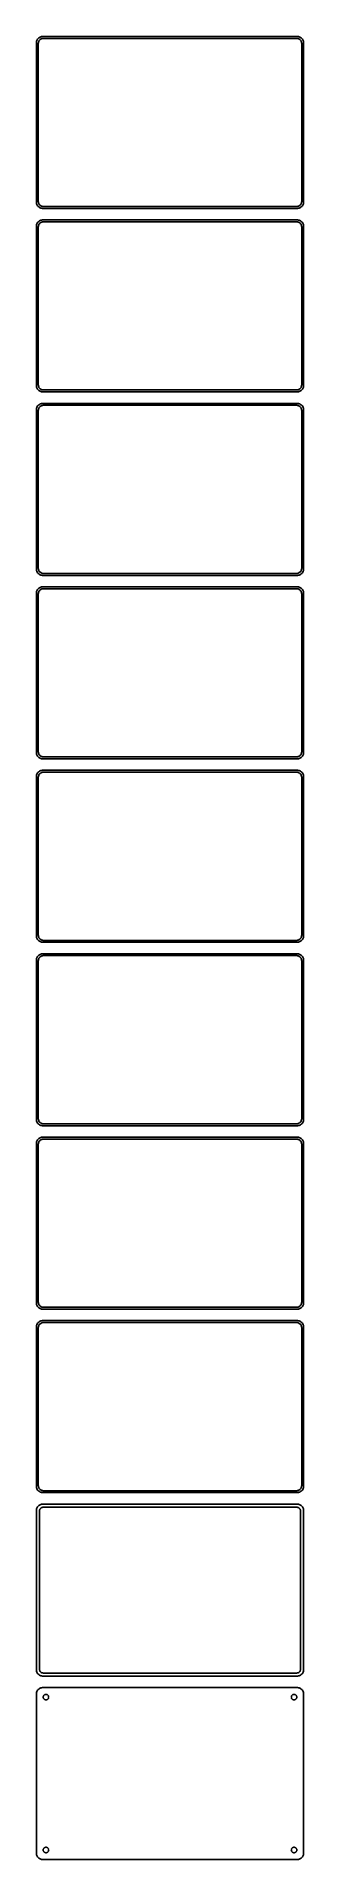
# Model space of a CAD drawing. Header units: metres. Extents: x -105 to 105, y 1373 to 2803.
import ezdxf

# ---------------------------------------------------------------- set-up
doc = ezdxf.new("R2010")
doc.units = ezdxf.units.M

msp = doc.modelspace()

# ---------------------------------------------------------------- linework, layer by layer
for p, q in [((-104.961, 2799.13), (-105, 2798.5)), ((-105, 2798.5), (-105, 2673.5)), ((-104.843, 2799.74), (-104.961, 2799.13)), ((-104.649, 2800.34), (-104.843, 2799.74)), ((-104.382, 2800.91), (-104.649, 2800.34)), ((-104.045, 2801.44), (-104.382, 2800.91)), ((-103.645, 2801.92), (-104.045, 2801.44)), ((-103.187, 2802.35), (-103.645, 2801.92)), ((-103.5, 2798), (-103.468, 2798.5)), ((-103.5, 2674), (-103.5, 2798)), ((-103.468, 2798.5), (-103.374, 2798.99)), ((-103.374, 2798.99), (-103.219, 2799.47)), ((-103.219, 2799.47), (-103.005, 2799.93)), ((-102.679, 2802.72), (-103.187, 2802.35)), ((-103.005, 2799.93), (-102.736, 2800.35)), ((-102.736, 2800.35), (-102.416, 2800.74)), ((-102.129, 2803.02), (-102.679, 2802.72)), ((-102.416, 2800.74), (-102.05, 2801.08)), ((-101.545, 2803.26), (-102.129, 2803.02)), ((-102.05, 2801.08), (-101.643, 2801.38)), ((-101.643, 2801.38), (-101.203, 2801.62)), ((-100.937, 2803.41), (-101.545, 2803.26)), ((-101.203, 2801.62), (-100.736, 2801.8)), ((-100.314, 2803.49), (-100.937, 2803.41)), ((-100.736, 2801.8), (-100.25, 2801.93)), ((100.314, 2803.49), (-100.314, 2803.49)), ((-100.25, 2801.93), (-99.7512, 2801.99)), ((-99.7512, 2801.99), (99.7512, 2801.99)), ((99.7512, 2801.99), (100.25, 2801.93)), ((100.25, 2801.93), (100.736, 2801.8)), ((100.937, 2803.41), (100.314, 2803.49)), ((100.736, 2801.8), (101.203, 2801.62)), ((101.545, 2803.26), (100.937, 2803.41)), ((101.203, 2801.62), (101.643, 2801.38)), ((102.129, 2803.02), (101.545, 2803.26)), ((101.643, 2801.38), (102.05, 2801.08)), ((102.05, 2801.08), (102.416, 2800.74)), ((102.679, 2802.72), (102.129, 2803.02)), ((102.416, 2800.74), (102.736, 2800.35)), ((103.187, 2802.35), (102.679, 2802.72)), ((102.736, 2800.35), (103.005, 2799.93)), ((103.005, 2799.93), (103.219, 2799.47)), ((103.645, 2801.92), (103.187, 2802.35)), ((103.219, 2799.47), (103.374, 2798.99)), ((103.374, 2798.99), (103.468, 2798.5)), ((103.468, 2798.5), (103.5, 2798)), ((103.5, 2798), (103.5, 2674)), ((104.045, 2801.44), (103.645, 2801.92)), ((104.382, 2800.91), (104.045, 2801.44)), ((104.649, 2800.34), (104.382, 2800.91)), ((104.843, 2799.74), (104.649, 2800.34)), ((104.961, 2799.13), (104.843, 2799.74)), ((105, 2798.5), (104.961, 2799.13)), ((105, 2673.5), (105, 2798.5)), ((-105, 2673.5), (-104.961, 2672.87)), ((-104.961, 2672.87), (-104.843, 2672.26)), ((-104.843, 2672.26), (-104.649, 2671.66)), ((-104.649, 2671.66), (-104.382, 2671.09)), ((-104.382, 2671.09), (-104.045, 2670.56)), ((-104.045, 2670.56), (-103.645, 2670.08)), ((-103.645, 2670.08), (-103.187, 2669.65)), ((-103.468, 2673.5), (-103.5, 2674)), ((-103.374, 2673.01), (-103.468, 2673.5)), ((-103.219, 2672.53), (-103.374, 2673.01)), ((-103.005, 2672.07), (-103.219, 2672.53)), ((-103.187, 2669.65), (-102.679, 2669.28)), ((-102.736, 2671.65), (-103.005, 2672.07)), ((-102.416, 2671.26), (-102.736, 2671.65)), ((-102.679, 2669.28), (-102.129, 2668.98)), ((-102.05, 2670.92), (-102.416, 2671.26)), ((-102.129, 2668.98), (-101.545, 2668.74)), ((-101.643, 2670.62), (-102.05, 2670.92)), ((-101.203, 2670.38), (-101.643, 2670.62)), ((-101.545, 2668.74), (-100.937, 2668.59)), ((-100.736, 2670.2), (-101.203, 2670.38)), ((-100.937, 2668.59), (-100.314, 2668.51)), ((-100.25, 2670.07), (-100.736, 2670.2)), ((-100.314, 2668.51), (100.314, 2668.51)), ((-99.7512, 2670.01), (-100.25, 2670.07)), ((99.7512, 2670.01), (-99.7512, 2670.01)), ((100.25, 2670.07), (99.7512, 2670.01)), ((100.736, 2670.2), (100.25, 2670.07)), ((100.314, 2668.51), (100.937, 2668.59)), ((101.203, 2670.38), (100.736, 2670.2)), ((100.937, 2668.59), (101.545, 2668.74)), ((101.643, 2670.62), (101.203, 2670.38)), ((101.545, 2668.74), (102.129, 2668.98)), ((102.05, 2670.92), (101.643, 2670.62)), ((102.416, 2671.26), (102.05, 2670.92)), ((102.129, 2668.98), (102.679, 2669.28)), ((102.736, 2671.65), (102.416, 2671.26)), ((102.679, 2669.28), (103.187, 2669.65)), ((103.005, 2672.07), (102.736, 2671.65)), ((103.219, 2672.53), (103.005, 2672.07)), ((103.187, 2669.65), (103.645, 2670.08)), ((103.374, 2673.01), (103.219, 2672.53)), ((103.468, 2673.5), (103.374, 2673.01)), ((103.5, 2674), (103.468, 2673.5)), ((103.645, 2670.08), (104.045, 2670.56)), ((104.045, 2670.56), (104.382, 2671.09)), ((104.382, 2671.09), (104.649, 2671.66)), ((104.649, 2671.66), (104.843, 2672.26)), ((104.843, 2672.26), (104.961, 2672.87)), ((104.961, 2672.87), (105, 2673.5)), ((-104.961, 2655.13), (-105, 2654.5)), ((-105, 2654.5), (-105, 2529.5)), ((-104.843, 2655.74), (-104.961, 2655.13)), ((-104.649, 2656.34), (-104.843, 2655.74)), ((-104.382, 2656.91), (-104.649, 2656.34)), ((-104.045, 2657.44), (-104.382, 2656.91)), ((-103.645, 2657.92), (-104.045, 2657.44)), ((-103.187, 2658.35), (-103.645, 2657.92)), ((-103.5, 2654), (-103.468, 2654.5)), ((-103.5, 2530), (-103.5, 2654)), ((-103.468, 2654.5), (-103.374, 2654.99)), ((-103.374, 2654.99), (-103.219, 2655.47)), ((-103.219, 2655.47), (-103.005, 2655.93)), ((-102.679, 2658.72), (-103.187, 2658.35)), ((-103.005, 2655.93), (-102.736, 2656.35)), ((-102.736, 2656.35), (-102.416, 2656.74)), ((-102.129, 2659.02), (-102.679, 2658.72)), ((-102.416, 2656.74), (-102.05, 2657.08)), ((-101.545, 2659.26), (-102.129, 2659.02)), ((-102.05, 2657.08), (-101.643, 2657.38)), ((-101.643, 2657.38), (-101.203, 2657.62)), ((-100.937, 2659.41), (-101.545, 2659.26)), ((-101.203, 2657.62), (-100.736, 2657.8)), ((-100.314, 2659.49), (-100.937, 2659.41)), ((-100.736, 2657.8), (-100.25, 2657.93)), ((100.314, 2659.49), (-100.314, 2659.49)), ((-100.25, 2657.93), (-99.7512, 2657.99)), ((-99.7512, 2657.99), (99.7512, 2657.99)), ((99.7512, 2657.99), (100.25, 2657.93)), ((100.25, 2657.93), (100.736, 2657.8)), ((100.937, 2659.41), (100.314, 2659.49)), ((100.736, 2657.8), (101.203, 2657.62)), ((101.545, 2659.26), (100.937, 2659.41)), ((101.203, 2657.62), (101.643, 2657.38)), ((102.129, 2659.02), (101.545, 2659.26)), ((101.643, 2657.38), (102.05, 2657.08)), ((102.05, 2657.08), (102.416, 2656.74)), ((102.679, 2658.72), (102.129, 2659.02)), ((102.416, 2656.74), (102.736, 2656.35)), ((103.187, 2658.35), (102.679, 2658.72)), ((102.736, 2656.35), (103.005, 2655.93)), ((103.005, 2655.93), (103.219, 2655.47)), ((103.645, 2657.92), (103.187, 2658.35)), ((103.219, 2655.47), (103.374, 2654.99)), ((103.374, 2654.99), (103.468, 2654.5)), ((103.468, 2654.5), (103.5, 2654)), ((103.5, 2654), (103.5, 2530)), ((104.045, 2657.44), (103.645, 2657.92)), ((104.382, 2656.91), (104.045, 2657.44)), ((104.649, 2656.34), (104.382, 2656.91)), ((104.843, 2655.74), (104.649, 2656.34)), ((104.961, 2655.13), (104.843, 2655.74)), ((105, 2654.5), (104.961, 2655.13)), ((105, 2529.5), (105, 2654.5)), ((-105, 2529.5), (-104.961, 2528.87)), ((-104.961, 2528.87), (-104.843, 2528.26)), ((-104.843, 2528.26), (-104.649, 2527.66)), ((-104.649, 2527.66), (-104.382, 2527.09)), ((-104.382, 2527.09), (-104.045, 2526.56)), ((-104.045, 2526.56), (-103.645, 2526.08)), ((-103.645, 2526.08), (-103.187, 2525.65)), ((-103.468, 2529.5), (-103.5, 2530)), ((-103.374, 2529.01), (-103.468, 2529.5)), ((-103.219, 2528.53), (-103.374, 2529.01)), ((-103.005, 2528.07), (-103.219, 2528.53)), ((-103.187, 2525.65), (-102.679, 2525.28)), ((-102.736, 2527.65), (-103.005, 2528.07)), ((-102.416, 2527.26), (-102.736, 2527.65)), ((-102.679, 2525.28), (-102.129, 2524.98)), ((-102.05, 2526.92), (-102.416, 2527.26)), ((-102.129, 2524.98), (-101.545, 2524.74)), ((-101.643, 2526.62), (-102.05, 2526.92)), ((-101.203, 2526.38), (-101.643, 2526.62)), ((-101.545, 2524.74), (-100.937, 2524.59)), ((-100.736, 2526.2), (-101.203, 2526.38)), ((-100.937, 2524.59), (-100.314, 2524.51)), ((-100.25, 2526.07), (-100.736, 2526.2)), ((-100.314, 2524.51), (100.314, 2524.51)), ((-99.7512, 2526.01), (-100.25, 2526.07)), ((99.7512, 2526.01), (-99.7512, 2526.01)), ((100.25, 2526.07), (99.7512, 2526.01)), ((100.736, 2526.2), (100.25, 2526.07)), ((100.314, 2524.51), (100.937, 2524.59)), ((101.203, 2526.38), (100.736, 2526.2)), ((100.937, 2524.59), (101.545, 2524.74)), ((101.643, 2526.62), (101.203, 2526.38)), ((101.545, 2524.74), (102.129, 2524.98)), ((102.05, 2526.92), (101.643, 2526.62)), ((102.416, 2527.26), (102.05, 2526.92)), ((102.129, 2524.98), (102.679, 2525.28)), ((102.736, 2527.65), (102.416, 2527.26)), ((102.679, 2525.28), (103.187, 2525.65)), ((103.005, 2528.07), (102.736, 2527.65)), ((103.219, 2528.53), (103.005, 2528.07)), ((103.187, 2525.65), (103.645, 2526.08)), ((103.374, 2529.01), (103.219, 2528.53)), ((103.468, 2529.5), (103.374, 2529.01)), ((103.5, 2530), (103.468, 2529.5)), ((103.645, 2526.08), (104.045, 2526.56)), ((104.045, 2526.56), (104.382, 2527.09)), ((104.382, 2527.09), (104.649, 2527.66)), ((104.649, 2527.66), (104.843, 2528.26)), ((104.843, 2528.26), (104.961, 2528.87)), ((104.961, 2528.87), (105, 2529.5)), ((-104.961, 2511.13), (-105, 2510.5)), ((-105, 2510.5), (-105, 2385.5)), ((-104.843, 2511.74), (-104.961, 2511.13)), ((-104.649, 2512.34), (-104.843, 2511.74)), ((-104.382, 2512.91), (-104.649, 2512.34)), ((-104.045, 2513.44), (-104.382, 2512.91)), ((-103.645, 2513.92), (-104.045, 2513.44)), ((-103.187, 2514.35), (-103.645, 2513.92)), ((-103.5, 2510), (-103.468, 2510.5)), ((-103.5, 2386), (-103.5, 2510)), ((-103.468, 2510.5), (-103.374, 2510.99)), ((-103.374, 2510.99), (-103.219, 2511.47)), ((-103.219, 2511.47), (-103.005, 2511.93)), ((-102.679, 2514.72), (-103.187, 2514.35)), ((-103.005, 2511.93), (-102.736, 2512.35)), ((-102.736, 2512.35), (-102.416, 2512.74)), ((-102.129, 2515.02), (-102.679, 2514.72)), ((-102.416, 2512.74), (-102.05, 2513.08)), ((-101.545, 2515.26), (-102.129, 2515.02)), ((-102.05, 2513.08), (-101.643, 2513.38)), ((-101.643, 2513.38), (-101.203, 2513.62)), ((-100.937, 2515.41), (-101.545, 2515.26)), ((-101.203, 2513.62), (-100.736, 2513.8)), ((-100.314, 2515.49), (-100.937, 2515.41)), ((-100.736, 2513.8), (-100.25, 2513.93)), ((100.314, 2515.49), (-100.314, 2515.49)), ((-100.25, 2513.93), (-99.7512, 2513.99)), ((-99.7512, 2513.99), (99.7512, 2513.99)), ((99.7512, 2513.99), (100.25, 2513.93)), ((100.25, 2513.93), (100.736, 2513.8)), ((100.937, 2515.41), (100.314, 2515.49)), ((100.736, 2513.8), (101.203, 2513.62)), ((101.545, 2515.26), (100.937, 2515.41)), ((101.203, 2513.62), (101.643, 2513.38)), ((102.129, 2515.02), (101.545, 2515.26)), ((101.643, 2513.38), (102.05, 2513.08)), ((102.05, 2513.08), (102.416, 2512.74)), ((102.679, 2514.72), (102.129, 2515.02)), ((102.416, 2512.74), (102.736, 2512.35)), ((103.187, 2514.35), (102.679, 2514.72)), ((102.736, 2512.35), (103.005, 2511.93)), ((103.005, 2511.93), (103.219, 2511.47)), ((103.645, 2513.92), (103.187, 2514.35)), ((103.219, 2511.47), (103.374, 2510.99)), ((103.374, 2510.99), (103.468, 2510.5)), ((103.468, 2510.5), (103.5, 2510)), ((103.5, 2510), (103.5, 2386)), ((104.045, 2513.44), (103.645, 2513.92)), ((104.382, 2512.91), (104.045, 2513.44)), ((104.649, 2512.34), (104.382, 2512.91)), ((104.843, 2511.74), (104.649, 2512.34)), ((104.961, 2511.13), (104.843, 2511.74)), ((105, 2510.5), (104.961, 2511.13)), ((105, 2385.5), (105, 2510.5)), ((-105, 2385.5), (-104.961, 2384.87)), ((-104.961, 2384.87), (-104.843, 2384.26)), ((-104.843, 2384.26), (-104.649, 2383.66)), ((-104.649, 2383.66), (-104.382, 2383.09)), ((-104.382, 2383.09), (-104.045, 2382.56)), ((-104.045, 2382.56), (-103.645, 2382.08)), ((-103.645, 2382.08), (-103.187, 2381.65)), ((-103.468, 2385.5), (-103.5, 2386)), ((-103.374, 2385.01), (-103.468, 2385.5)), ((-103.219, 2384.53), (-103.374, 2385.01)), ((-103.005, 2384.07), (-103.219, 2384.53)), ((-103.187, 2381.65), (-102.679, 2381.28)), ((-102.736, 2383.65), (-103.005, 2384.07)), ((-102.416, 2383.26), (-102.736, 2383.65)), ((-102.679, 2381.28), (-102.129, 2380.98)), ((-102.05, 2382.92), (-102.416, 2383.26)), ((-102.129, 2380.98), (-101.545, 2380.74)), ((-101.643, 2382.62), (-102.05, 2382.92)), ((-101.203, 2382.38), (-101.643, 2382.62)), ((-101.545, 2380.74), (-100.937, 2380.59)), ((-100.736, 2382.2), (-101.203, 2382.38)), ((-100.937, 2380.59), (-100.314, 2380.51)), ((-100.25, 2382.07), (-100.736, 2382.2)), ((-100.314, 2380.51), (100.314, 2380.51)), ((-99.7512, 2382.01), (-100.25, 2382.07)), ((99.7512, 2382.01), (-99.7512, 2382.01)), ((100.25, 2382.07), (99.7512, 2382.01)), ((100.736, 2382.2), (100.25, 2382.07)), ((100.314, 2380.51), (100.937, 2380.59)), ((101.203, 2382.38), (100.736, 2382.2)), ((100.937, 2380.59), (101.545, 2380.74)), ((101.643, 2382.62), (101.203, 2382.38)), ((101.545, 2380.74), (102.129, 2380.98)), ((102.05, 2382.92), (101.643, 2382.62)), ((102.416, 2383.26), (102.05, 2382.92)), ((102.129, 2380.98), (102.679, 2381.28)), ((102.736, 2383.65), (102.416, 2383.26)), ((102.679, 2381.28), (103.187, 2381.65)), ((103.005, 2384.07), (102.736, 2383.65)), ((103.219, 2384.53), (103.005, 2384.07)), ((103.187, 2381.65), (103.645, 2382.08)), ((103.374, 2385.01), (103.219, 2384.53)), ((103.468, 2385.5), (103.374, 2385.01)), ((103.5, 2386), (103.468, 2385.5)), ((103.645, 2382.08), (104.045, 2382.56)), ((104.045, 2382.56), (104.382, 2383.09)), ((104.382, 2383.09), (104.649, 2383.66)), ((104.649, 2383.66), (104.843, 2384.26)), ((104.843, 2384.26), (104.961, 2384.87)), ((104.961, 2384.87), (105, 2385.5)), ((-104.961, 2367.13), (-105, 2366.5)), ((-105, 2366.5), (-105, 2241.5)), ((-104.843, 2367.74), (-104.961, 2367.13)), ((-104.649, 2368.34), (-104.843, 2367.74)), ((-104.382, 2368.91), (-104.649, 2368.34)), ((-104.045, 2369.44), (-104.382, 2368.91)), ((-103.645, 2369.92), (-104.045, 2369.44)), ((-103.187, 2370.35), (-103.645, 2369.92)), ((-103.5, 2366), (-103.468, 2366.5)), ((-103.5, 2242), (-103.5, 2366)), ((-103.468, 2366.5), (-103.374, 2366.99)), ((-103.374, 2366.99), (-103.219, 2367.47)), ((-103.219, 2367.47), (-103.005, 2367.93)), ((-102.679, 2370.72), (-103.187, 2370.35)), ((-103.005, 2367.93), (-102.736, 2368.35)), ((-102.736, 2368.35), (-102.416, 2368.74)), ((-102.129, 2371.02), (-102.679, 2370.72)), ((-102.416, 2368.74), (-102.05, 2369.08)), ((-101.545, 2371.26), (-102.129, 2371.02)), ((-102.05, 2369.08), (-101.643, 2369.38)), ((-101.643, 2369.38), (-101.203, 2369.62)), ((-100.937, 2371.41), (-101.545, 2371.26)), ((-101.203, 2369.62), (-100.736, 2369.8)), ((-100.314, 2371.49), (-100.937, 2371.41)), ((-100.736, 2369.8), (-100.25, 2369.93)), ((100.314, 2371.49), (-100.314, 2371.49)), ((-100.25, 2369.93), (-99.7512, 2369.99)), ((-99.7512, 2369.99), (99.7512, 2369.99)), ((99.7512, 2369.99), (100.25, 2369.93)), ((100.25, 2369.93), (100.736, 2369.8)), ((100.937, 2371.41), (100.314, 2371.49)), ((100.736, 2369.8), (101.203, 2369.62)), ((101.545, 2371.26), (100.937, 2371.41)), ((101.203, 2369.62), (101.643, 2369.38)), ((102.129, 2371.02), (101.545, 2371.26)), ((101.643, 2369.38), (102.05, 2369.08)), ((102.05, 2369.08), (102.416, 2368.74)), ((102.679, 2370.72), (102.129, 2371.02)), ((102.416, 2368.74), (102.736, 2368.35)), ((103.187, 2370.35), (102.679, 2370.72)), ((102.736, 2368.35), (103.005, 2367.93)), ((103.005, 2367.93), (103.219, 2367.47)), ((103.645, 2369.92), (103.187, 2370.35)), ((103.219, 2367.47), (103.374, 2366.99)), ((103.374, 2366.99), (103.468, 2366.5)), ((103.468, 2366.5), (103.5, 2366)), ((103.5, 2366), (103.5, 2242)), ((104.045, 2369.44), (103.645, 2369.92)), ((104.382, 2368.91), (104.045, 2369.44)), ((104.649, 2368.34), (104.382, 2368.91)), ((104.843, 2367.74), (104.649, 2368.34)), ((104.961, 2367.13), (104.843, 2367.74)), ((105, 2366.5), (104.961, 2367.13)), ((105, 2241.5), (105, 2366.5)), ((-105, 2241.5), (-104.961, 2240.87)), ((-104.961, 2240.87), (-104.843, 2240.26)), ((-104.843, 2240.26), (-104.649, 2239.66)), ((-104.649, 2239.66), (-104.382, 2239.09)), ((-104.382, 2239.09), (-104.045, 2238.56)), ((-104.045, 2238.56), (-103.645, 2238.08)), ((-103.645, 2238.08), (-103.187, 2237.65)), ((-103.468, 2241.5), (-103.5, 2242)), ((-103.374, 2241.01), (-103.468, 2241.5)), ((-103.219, 2240.53), (-103.374, 2241.01)), ((-103.005, 2240.07), (-103.219, 2240.53)), ((-103.187, 2237.65), (-102.679, 2237.28)), ((-102.736, 2239.65), (-103.005, 2240.07)), ((-102.416, 2239.26), (-102.736, 2239.65)), ((-102.679, 2237.28), (-102.129, 2236.98)), ((-102.05, 2238.92), (-102.416, 2239.26)), ((-102.129, 2236.98), (-101.545, 2236.74)), ((-101.643, 2238.62), (-102.05, 2238.92)), ((-101.203, 2238.38), (-101.643, 2238.62)), ((-101.545, 2236.74), (-100.937, 2236.59)), ((-100.736, 2238.2), (-101.203, 2238.38)), ((-100.937, 2236.59), (-100.314, 2236.51)), ((-100.25, 2238.07), (-100.736, 2238.2)), ((-100.314, 2236.51), (100.314, 2236.51)), ((-99.7512, 2238.01), (-100.25, 2238.07)), ((99.7512, 2238.01), (-99.7512, 2238.01)), ((100.25, 2238.07), (99.7512, 2238.01)), ((100.736, 2238.2), (100.25, 2238.07)), ((100.314, 2236.51), (100.937, 2236.59)), ((101.203, 2238.38), (100.736, 2238.2)), ((100.937, 2236.59), (101.545, 2236.74)), ((101.643, 2238.62), (101.203, 2238.38)), ((101.545, 2236.74), (102.129, 2236.98)), ((102.05, 2238.92), (101.643, 2238.62)), ((102.416, 2239.26), (102.05, 2238.92)), ((102.129, 2236.98), (102.679, 2237.28)), ((102.736, 2239.65), (102.416, 2239.26)), ((102.679, 2237.28), (103.187, 2237.65)), ((103.005, 2240.07), (102.736, 2239.65)), ((103.219, 2240.53), (103.005, 2240.07)), ((103.187, 2237.65), (103.645, 2238.08)), ((103.374, 2241.01), (103.219, 2240.53)), ((103.468, 2241.5), (103.374, 2241.01)), ((103.5, 2242), (103.468, 2241.5)), ((103.645, 2238.08), (104.045, 2238.56)), ((104.045, 2238.56), (104.382, 2239.09)), ((104.382, 2239.09), (104.649, 2239.66)), ((104.649, 2239.66), (104.843, 2240.26)), ((104.843, 2240.26), (104.961, 2240.87)), ((104.961, 2240.87), (105, 2241.5)), ((-104.961, 2223.13), (-105, 2222.5)), ((-105, 2222.5), (-105, 2097.5)), ((-104.843, 2223.74), (-104.961, 2223.13)), ((-104.649, 2224.34), (-104.843, 2223.74)), ((-104.382, 2224.91), (-104.649, 2224.34)), ((-104.045, 2225.44), (-104.382, 2224.91)), ((-103.645, 2225.92), (-104.045, 2225.44)), ((-103.187, 2226.35), (-103.645, 2225.92)), ((-103.5, 2222), (-103.468, 2222.5)), ((-103.5, 2098), (-103.5, 2222)), ((-103.468, 2222.5), (-103.374, 2222.99)), ((-103.374, 2222.99), (-103.219, 2223.47)), ((-103.219, 2223.47), (-103.005, 2223.93)), ((-102.679, 2226.72), (-103.187, 2226.35)), ((-103.005, 2223.93), (-102.736, 2224.35)), ((-102.736, 2224.35), (-102.416, 2224.74)), ((-102.129, 2227.02), (-102.679, 2226.72)), ((-102.416, 2224.74), (-102.05, 2225.08)), ((-101.545, 2227.26), (-102.129, 2227.02)), ((-102.05, 2225.08), (-101.643, 2225.38)), ((-101.643, 2225.38), (-101.203, 2225.62)), ((-100.937, 2227.41), (-101.545, 2227.26)), ((-101.203, 2225.62), (-100.736, 2225.8)), ((-100.314, 2227.49), (-100.937, 2227.41)), ((-100.736, 2225.8), (-100.25, 2225.93)), ((100.314, 2227.49), (-100.314, 2227.49)), ((-100.25, 2225.93), (-99.7512, 2225.99)), ((-99.7512, 2225.99), (99.7512, 2225.99)), ((99.7512, 2225.99), (100.25, 2225.93)), ((100.25, 2225.93), (100.736, 2225.8)), ((100.937, 2227.41), (100.314, 2227.49)), ((100.736, 2225.8), (101.203, 2225.62)), ((101.545, 2227.26), (100.937, 2227.41)), ((101.203, 2225.62), (101.643, 2225.38)), ((102.129, 2227.02), (101.545, 2227.26)), ((101.643, 2225.38), (102.05, 2225.08)), ((102.05, 2225.08), (102.416, 2224.74)), ((102.679, 2226.72), (102.129, 2227.02)), ((102.416, 2224.74), (102.736, 2224.35)), ((103.187, 2226.35), (102.679, 2226.72)), ((102.736, 2224.35), (103.005, 2223.93)), ((103.005, 2223.93), (103.219, 2223.47)), ((103.645, 2225.92), (103.187, 2226.35)), ((103.219, 2223.47), (103.374, 2222.99)), ((103.374, 2222.99), (103.468, 2222.5)), ((103.468, 2222.5), (103.5, 2222)), ((103.5, 2222), (103.5, 2098)), ((104.045, 2225.44), (103.645, 2225.92)), ((104.382, 2224.91), (104.045, 2225.44)), ((104.649, 2224.34), (104.382, 2224.91)), ((104.843, 2223.74), (104.649, 2224.34)), ((104.961, 2223.13), (104.843, 2223.74)), ((105, 2222.5), (104.961, 2223.13)), ((105, 2097.5), (105, 2222.5)), ((-105, 2097.5), (-104.961, 2096.87)), ((-104.961, 2096.87), (-104.843, 2096.26)), ((-104.843, 2096.26), (-104.649, 2095.66)), ((-104.649, 2095.66), (-104.382, 2095.09)), ((-104.382, 2095.09), (-104.045, 2094.56)), ((-104.045, 2094.56), (-103.645, 2094.08)), ((-103.645, 2094.08), (-103.187, 2093.65)), ((-103.468, 2097.5), (-103.5, 2098)), ((-103.374, 2097.01), (-103.468, 2097.5)), ((-103.219, 2096.53), (-103.374, 2097.01)), ((-103.005, 2096.07), (-103.219, 2096.53)), ((-103.187, 2093.65), (-102.679, 2093.28)), ((-102.736, 2095.65), (-103.005, 2096.07)), ((-102.416, 2095.26), (-102.736, 2095.65)), ((-102.679, 2093.28), (-102.129, 2092.98)), ((-102.05, 2094.92), (-102.416, 2095.26)), ((-102.129, 2092.98), (-101.545, 2092.74)), ((-101.643, 2094.62), (-102.05, 2094.92)), ((-101.203, 2094.38), (-101.643, 2094.62)), ((-101.545, 2092.74), (-100.937, 2092.59)), ((-100.736, 2094.2), (-101.203, 2094.38)), ((-100.937, 2092.59), (-100.314, 2092.51)), ((-100.25, 2094.07), (-100.736, 2094.2)), ((-100.314, 2092.51), (100.314, 2092.51)), ((-99.7512, 2094.01), (-100.25, 2094.07)), ((99.7512, 2094.01), (-99.7512, 2094.01)), ((100.25, 2094.07), (99.7512, 2094.01)), ((100.736, 2094.2), (100.25, 2094.07)), ((100.314, 2092.51), (100.937, 2092.59)), ((101.203, 2094.38), (100.736, 2094.2)), ((100.937, 2092.59), (101.545, 2092.74)), ((101.643, 2094.62), (101.203, 2094.38)), ((101.545, 2092.74), (102.129, 2092.98)), ((102.05, 2094.92), (101.643, 2094.62)), ((102.416, 2095.26), (102.05, 2094.92)), ((102.129, 2092.98), (102.679, 2093.28)), ((102.736, 2095.65), (102.416, 2095.26)), ((102.679, 2093.28), (103.187, 2093.65)), ((103.005, 2096.07), (102.736, 2095.65)), ((103.219, 2096.53), (103.005, 2096.07)), ((103.187, 2093.65), (103.645, 2094.08)), ((103.374, 2097.01), (103.219, 2096.53)), ((103.468, 2097.5), (103.374, 2097.01)), ((103.5, 2098), (103.468, 2097.5)), ((103.645, 2094.08), (104.045, 2094.56)), ((104.045, 2094.56), (104.382, 2095.09)), ((104.382, 2095.09), (104.649, 2095.66)), ((104.649, 2095.66), (104.843, 2096.26)), ((104.843, 2096.26), (104.961, 2096.87)), ((104.961, 2096.87), (105, 2097.5)), ((-104.961, 2079.13), (-105, 2078.5)), ((-105, 2078.5), (-105, 1953.5)), ((-104.843, 2079.74), (-104.961, 2079.13)), ((-104.649, 2080.34), (-104.843, 2079.74)), ((-104.382, 2080.91), (-104.649, 2080.34)), ((-104.045, 2081.44), (-104.382, 2080.91)), ((-103.645, 2081.92), (-104.045, 2081.44)), ((-103.187, 2082.35), (-103.645, 2081.92)), ((-103.5, 2078), (-103.468, 2078.5)), ((-103.5, 1954), (-103.5, 2078)), ((-103.468, 2078.5), (-103.374, 2078.99)), ((-103.374, 2078.99), (-103.219, 2079.47)), ((-103.219, 2079.47), (-103.005, 2079.93)), ((-102.679, 2082.72), (-103.187, 2082.35)), ((-103.005, 2079.93), (-102.736, 2080.35)), ((-102.736, 2080.35), (-102.416, 2080.74)), ((-102.129, 2083.02), (-102.679, 2082.72)), ((-102.416, 2080.74), (-102.05, 2081.08)), ((-101.545, 2083.26), (-102.129, 2083.02)), ((-102.05, 2081.08), (-101.643, 2081.38)), ((-101.643, 2081.38), (-101.203, 2081.62)), ((-100.937, 2083.41), (-101.545, 2083.26)), ((-101.203, 2081.62), (-100.736, 2081.8)), ((-100.314, 2083.49), (-100.937, 2083.41)), ((-100.736, 2081.8), (-100.25, 2081.93)), ((100.314, 2083.49), (-100.314, 2083.49)), ((-100.25, 2081.93), (-99.7512, 2081.99)), ((-99.7512, 2081.99), (99.7512, 2081.99)), ((99.7512, 2081.99), (100.25, 2081.93)), ((100.25, 2081.93), (100.736, 2081.8)), ((100.937, 2083.41), (100.314, 2083.49)), ((100.736, 2081.8), (101.203, 2081.62)), ((101.545, 2083.26), (100.937, 2083.41)), ((101.203, 2081.62), (101.643, 2081.38)), ((102.129, 2083.02), (101.545, 2083.26)), ((101.643, 2081.38), (102.05, 2081.08)), ((102.05, 2081.08), (102.416, 2080.74)), ((102.679, 2082.72), (102.129, 2083.02)), ((102.416, 2080.74), (102.736, 2080.35)), ((103.187, 2082.35), (102.679, 2082.72)), ((102.736, 2080.35), (103.005, 2079.93)), ((103.005, 2079.93), (103.219, 2079.47)), ((103.645, 2081.92), (103.187, 2082.35)), ((103.219, 2079.47), (103.374, 2078.99)), ((103.374, 2078.99), (103.468, 2078.5)), ((103.468, 2078.5), (103.5, 2078)), ((103.5, 2078), (103.5, 1954)), ((104.045, 2081.44), (103.645, 2081.92)), ((104.382, 2080.91), (104.045, 2081.44)), ((104.649, 2080.34), (104.382, 2080.91)), ((104.843, 2079.74), (104.649, 2080.34)), ((104.961, 2079.13), (104.843, 2079.74)), ((105, 2078.5), (104.961, 2079.13)), ((105, 1953.5), (105, 2078.5)), ((-105, 1953.5), (-104.961, 1952.87)), ((-104.961, 1952.87), (-104.843, 1952.26)), ((-104.843, 1952.26), (-104.649, 1951.66)), ((-104.649, 1951.66), (-104.382, 1951.09)), ((-104.382, 1951.09), (-104.045, 1950.56)), ((-104.045, 1950.56), (-103.645, 1950.08)), ((-103.645, 1950.08), (-103.187, 1949.65)), ((-103.468, 1953.5), (-103.5, 1954)), ((-103.374, 1953.01), (-103.468, 1953.5)), ((-103.219, 1952.53), (-103.374, 1953.01)), ((-103.005, 1952.07), (-103.219, 1952.53)), ((-103.187, 1949.65), (-102.679, 1949.28)), ((-102.736, 1951.65), (-103.005, 1952.07)), ((-102.416, 1951.26), (-102.736, 1951.65)), ((-102.679, 1949.28), (-102.129, 1948.98)), ((-102.05, 1950.92), (-102.416, 1951.26)), ((-102.129, 1948.98), (-101.545, 1948.74)), ((-101.643, 1950.62), (-102.05, 1950.92)), ((-101.203, 1950.38), (-101.643, 1950.62)), ((-101.545, 1948.74), (-100.937, 1948.59)), ((-100.736, 1950.2), (-101.203, 1950.38)), ((-100.937, 1948.59), (-100.314, 1948.51)), ((-100.25, 1950.07), (-100.736, 1950.2)), ((-100.314, 1948.51), (100.314, 1948.51)), ((-99.7512, 1950.01), (-100.25, 1950.07)), ((99.7512, 1950.01), (-99.7512, 1950.01)), ((100.25, 1950.07), (99.7512, 1950.01)), ((100.736, 1950.2), (100.25, 1950.07)), ((100.314, 1948.51), (100.937, 1948.59)), ((101.203, 1950.38), (100.736, 1950.2)), ((100.937, 1948.59), (101.545, 1948.74)), ((101.643, 1950.62), (101.203, 1950.38)), ((101.545, 1948.74), (102.129, 1948.98)), ((102.05, 1950.92), (101.643, 1950.62)), ((102.416, 1951.26), (102.05, 1950.92)), ((102.129, 1948.98), (102.679, 1949.28)), ((102.736, 1951.65), (102.416, 1951.26)), ((102.679, 1949.28), (103.187, 1949.65)), ((103.005, 1952.07), (102.736, 1951.65)), ((103.219, 1952.53), (103.005, 1952.07)), ((103.187, 1949.65), (103.645, 1950.08)), ((103.374, 1953.01), (103.219, 1952.53)), ((103.468, 1953.5), (103.374, 1953.01)), ((103.5, 1954), (103.468, 1953.5)), ((103.645, 1950.08), (104.045, 1950.56)), ((104.045, 1950.56), (104.382, 1951.09)), ((104.382, 1951.09), (104.649, 1951.66)), ((104.649, 1951.66), (104.843, 1952.26)), ((104.843, 1952.26), (104.961, 1952.87)), ((104.961, 1952.87), (105, 1953.5)), ((-104.961, 1935.13), (-105, 1934.5)), ((-105, 1934.5), (-105, 1809.5)), ((-104.843, 1935.74), (-104.961, 1935.13)), ((-104.649, 1936.34), (-104.843, 1935.74)), ((-104.382, 1936.91), (-104.649, 1936.34)), ((-104.045, 1937.44), (-104.382, 1936.91)), ((-103.645, 1937.92), (-104.045, 1937.44)), ((-103.187, 1938.35), (-103.645, 1937.92)), ((-103.5, 1934), (-103.468, 1934.5)), ((-103.5, 1810), (-103.5, 1934)), ((-103.468, 1934.5), (-103.374, 1934.99)), ((-103.374, 1934.99), (-103.219, 1935.47)), ((-103.219, 1935.47), (-103.005, 1935.93)), ((-102.679, 1938.72), (-103.187, 1938.35)), ((-103.005, 1935.93), (-102.736, 1936.35)), ((-102.736, 1936.35), (-102.416, 1936.74)), ((-102.129, 1939.02), (-102.679, 1938.72)), ((-102.416, 1936.74), (-102.05, 1937.08)), ((-101.545, 1939.26), (-102.129, 1939.02)), ((-102.05, 1937.08), (-101.643, 1937.38)), ((-101.643, 1937.38), (-101.203, 1937.62)), ((-100.937, 1939.41), (-101.545, 1939.26)), ((-101.203, 1937.62), (-100.736, 1937.8)), ((-100.314, 1939.49), (-100.937, 1939.41)), ((-100.736, 1937.8), (-100.25, 1937.93)), ((100.314, 1939.49), (-100.314, 1939.49)), ((-100.25, 1937.93), (-99.7512, 1937.99)), ((-99.7512, 1937.99), (99.7512, 1937.99)), ((99.7512, 1937.99), (100.25, 1937.93)), ((100.25, 1937.93), (100.736, 1937.8)), ((100.937, 1939.41), (100.314, 1939.49)), ((100.736, 1937.8), (101.203, 1937.62)), ((101.545, 1939.26), (100.937, 1939.41)), ((101.203, 1937.62), (101.643, 1937.38)), ((102.129, 1939.02), (101.545, 1939.26)), ((101.643, 1937.38), (102.05, 1937.08)), ((102.05, 1937.08), (102.416, 1936.74)), ((102.679, 1938.72), (102.129, 1939.02)), ((102.416, 1936.74), (102.736, 1936.35)), ((103.187, 1938.35), (102.679, 1938.72)), ((102.736, 1936.35), (103.005, 1935.93)), ((103.005, 1935.93), (103.219, 1935.47)), ((103.645, 1937.92), (103.187, 1938.35)), ((103.219, 1935.47), (103.374, 1934.99)), ((103.374, 1934.99), (103.468, 1934.5)), ((103.468, 1934.5), (103.5, 1934)), ((103.5, 1934), (103.5, 1810)), ((104.045, 1937.44), (103.645, 1937.92)), ((104.382, 1936.91), (104.045, 1937.44)), ((104.649, 1936.34), (104.382, 1936.91)), ((104.843, 1935.74), (104.649, 1936.34)), ((104.961, 1935.13), (104.843, 1935.74)), ((105, 1934.5), (104.961, 1935.13)), ((105, 1809.5), (105, 1934.5)), ((-105, 1809.5), (-104.961, 1808.87)), ((-104.961, 1808.87), (-104.843, 1808.26)), ((-104.843, 1808.26), (-104.649, 1807.66)), ((-104.649, 1807.66), (-104.382, 1807.09)), ((-104.382, 1807.09), (-104.045, 1806.56)), ((-104.045, 1806.56), (-103.645, 1806.08)), ((-103.645, 1806.08), (-103.187, 1805.65)), ((-103.468, 1809.5), (-103.5, 1810)), ((-103.374, 1809.01), (-103.468, 1809.5)), ((-103.219, 1808.53), (-103.374, 1809.01)), ((-103.005, 1808.07), (-103.219, 1808.53)), ((-103.187, 1805.65), (-102.679, 1805.28)), ((-102.736, 1807.65), (-103.005, 1808.07)), ((-102.416, 1807.26), (-102.736, 1807.65)), ((-102.679, 1805.28), (-102.129, 1804.98)), ((-102.05, 1806.92), (-102.416, 1807.26)), ((-102.129, 1804.98), (-101.545, 1804.74)), ((-101.643, 1806.62), (-102.05, 1806.92)), ((-101.203, 1806.38), (-101.643, 1806.62)), ((-101.545, 1804.74), (-100.937, 1804.59)), ((-100.736, 1806.2), (-101.203, 1806.38)), ((-100.937, 1804.59), (-100.314, 1804.51)), ((-100.25, 1806.07), (-100.736, 1806.2)), ((-100.314, 1804.51), (100.314, 1804.51)), ((-99.7512, 1806.01), (-100.25, 1806.07)), ((99.7512, 1806.01), (-99.7512, 1806.01)), ((100.25, 1806.07), (99.7512, 1806.01)), ((100.736, 1806.2), (100.25, 1806.07)), ((100.314, 1804.51), (100.937, 1804.59)), ((101.203, 1806.38), (100.736, 1806.2)), ((100.937, 1804.59), (101.545, 1804.74)), ((101.643, 1806.62), (101.203, 1806.38)), ((101.545, 1804.74), (102.129, 1804.98)), ((102.05, 1806.92), (101.643, 1806.62)), ((102.416, 1807.26), (102.05, 1806.92)), ((102.129, 1804.98), (102.679, 1805.28)), ((102.736, 1807.65), (102.416, 1807.26)), ((102.679, 1805.28), (103.187, 1805.65)), ((103.005, 1808.07), (102.736, 1807.65)), ((103.219, 1808.53), (103.005, 1808.07)), ((103.187, 1805.65), (103.645, 1806.08)), ((103.374, 1809.01), (103.219, 1808.53)), ((103.468, 1809.5), (103.374, 1809.01)), ((103.5, 1810), (103.468, 1809.5)), ((103.645, 1806.08), (104.045, 1806.56)), ((104.045, 1806.56), (104.382, 1807.09)), ((104.382, 1807.09), (104.649, 1807.66)), ((104.649, 1807.66), (104.843, 1808.26)), ((104.843, 1808.26), (104.961, 1808.87)), ((104.961, 1808.87), (105, 1809.5)), ((-104.961, 1791.13), (-105, 1790.5)), ((-105, 1790.5), (-105, 1665.5)), ((-104.843, 1791.74), (-104.961, 1791.13)), ((-104.649, 1792.34), (-104.843, 1791.74)), ((-104.382, 1792.91), (-104.649, 1792.34)), ((-104.045, 1793.44), (-104.382, 1792.91)), ((-103.645, 1793.92), (-104.045, 1793.44)), ((-103.187, 1794.35), (-103.645, 1793.92)), ((-103.5, 1790), (-103.468, 1790.5)), ((-103.5, 1666), (-103.5, 1790)), ((-103.468, 1790.5), (-103.374, 1790.99)), ((-103.374, 1790.99), (-103.219, 1791.47)), ((-103.219, 1791.47), (-103.005, 1791.93)), ((-102.679, 1794.72), (-103.187, 1794.35)), ((-103.005, 1791.93), (-102.736, 1792.35)), ((-102.736, 1792.35), (-102.416, 1792.74)), ((-102.129, 1795.02), (-102.679, 1794.72)), ((-102.416, 1792.74), (-102.05, 1793.08)), ((-101.545, 1795.26), (-102.129, 1795.02)), ((-102.05, 1793.08), (-101.643, 1793.38)), ((-101.643, 1793.38), (-101.203, 1793.62)), ((-100.937, 1795.41), (-101.545, 1795.26)), ((-101.203, 1793.62), (-100.736, 1793.8)), ((-100.314, 1795.49), (-100.937, 1795.41)), ((-100.736, 1793.8), (-100.25, 1793.93)), ((100.314, 1795.49), (-100.314, 1795.49)), ((-100.25, 1793.93), (-99.7512, 1793.99)), ((-99.7512, 1793.99), (99.7512, 1793.99)), ((99.7512, 1793.99), (100.25, 1793.93)), ((100.25, 1793.93), (100.736, 1793.8)), ((100.937, 1795.41), (100.314, 1795.49)), ((100.736, 1793.8), (101.203, 1793.62)), ((101.545, 1795.26), (100.937, 1795.41)), ((101.203, 1793.62), (101.643, 1793.38)), ((102.129, 1795.02), (101.545, 1795.26)), ((101.643, 1793.38), (102.05, 1793.08)), ((102.05, 1793.08), (102.416, 1792.74)), ((102.679, 1794.72), (102.129, 1795.02)), ((102.416, 1792.74), (102.736, 1792.35)), ((103.187, 1794.35), (102.679, 1794.72)), ((102.736, 1792.35), (103.005, 1791.93)), ((103.005, 1791.93), (103.219, 1791.47)), ((103.645, 1793.92), (103.187, 1794.35)), ((103.219, 1791.47), (103.374, 1790.99)), ((103.374, 1790.99), (103.468, 1790.5)), ((103.468, 1790.5), (103.5, 1790)), ((103.5, 1790), (103.5, 1666)), ((104.045, 1793.44), (103.645, 1793.92)), ((104.382, 1792.91), (104.045, 1793.44)), ((104.649, 1792.34), (104.382, 1792.91)), ((104.843, 1791.74), (104.649, 1792.34)), ((104.961, 1791.13), (104.843, 1791.74)), ((105, 1790.5), (104.961, 1791.13)), ((105, 1665.5), (105, 1790.5)), ((-105, 1665.5), (-104.961, 1664.87)), ((-104.961, 1664.87), (-104.843, 1664.26)), ((-104.843, 1664.26), (-104.649, 1663.66)), ((-104.649, 1663.66), (-104.382, 1663.09)), ((-104.382, 1663.09), (-104.045, 1662.56)), ((-104.045, 1662.56), (-103.645, 1662.08)), ((-103.645, 1662.08), (-103.187, 1661.65)), ((-103.468, 1665.5), (-103.5, 1666)), ((-103.374, 1665.01), (-103.468, 1665.5)), ((-103.219, 1664.53), (-103.374, 1665.01)), ((-103.005, 1664.07), (-103.219, 1664.53)), ((-103.187, 1661.65), (-102.679, 1661.28)), ((-102.736, 1663.65), (-103.005, 1664.07)), ((-102.416, 1663.26), (-102.736, 1663.65)), ((-102.679, 1661.28), (-102.129, 1660.98)), ((-102.05, 1662.92), (-102.416, 1663.26)), ((-102.129, 1660.98), (-101.545, 1660.74)), ((-101.643, 1662.62), (-102.05, 1662.92)), ((-101.203, 1662.38), (-101.643, 1662.62)), ((-101.545, 1660.74), (-100.937, 1660.59)), ((-100.736, 1662.2), (-101.203, 1662.38)), ((-100.937, 1660.59), (-100.314, 1660.51)), ((-100.25, 1662.07), (-100.736, 1662.2)), ((-100.314, 1660.51), (100.314, 1660.51)), ((-99.7512, 1662.01), (-100.25, 1662.07)), ((99.7512, 1662.01), (-99.7512, 1662.01)), ((100.25, 1662.07), (99.7512, 1662.01)), ((100.736, 1662.2), (100.25, 1662.07)), ((100.314, 1660.51), (100.937, 1660.59)), ((101.203, 1662.38), (100.736, 1662.2)), ((100.937, 1660.59), (101.545, 1660.74)), ((101.643, 1662.62), (101.203, 1662.38)), ((101.545, 1660.74), (102.129, 1660.98)), ((102.05, 1662.92), (101.643, 1662.62)), ((102.416, 1663.26), (102.05, 1662.92)), ((102.129, 1660.98), (102.679, 1661.28)), ((102.736, 1663.65), (102.416, 1663.26)), ((102.679, 1661.28), (103.187, 1661.65)), ((103.005, 1664.07), (102.736, 1663.65)), ((103.219, 1664.53), (103.005, 1664.07)), ((103.187, 1661.65), (103.645, 1662.08)), ((103.374, 1665.01), (103.219, 1664.53)), ((103.468, 1665.5), (103.374, 1665.01)), ((103.5, 1666), (103.468, 1665.5)), ((103.645, 1662.08), (104.045, 1662.56)), ((104.045, 1662.56), (104.382, 1663.09)), ((104.382, 1663.09), (104.649, 1663.66)), ((104.649, 1663.66), (104.843, 1664.26)), ((104.843, 1664.26), (104.961, 1664.87)), ((104.961, 1664.87), (105, 1665.5)), ((-104.961, 1647.13), (-105, 1646.5)), ((-105, 1646.5), (-105, 1521.5)), ((-104.843, 1647.74), (-104.961, 1647.13)), ((-104.649, 1648.34), (-104.843, 1647.74)), ((-104.382, 1648.91), (-104.649, 1648.34)), ((-104.045, 1649.44), (-104.382, 1648.91)), ((-103.645, 1649.92), (-104.045, 1649.44)), ((-103.187, 1650.35), (-103.645, 1649.92)), ((-102.679, 1650.72), (-103.187, 1650.35)), ((-102.129, 1651.02), (-102.679, 1650.72)), ((-102.613, 1646), (-102.588, 1646.39)), ((-102.613, 1522), (-102.613, 1646)), ((-102.588, 1646.39), (-102.515, 1646.77)), ((-102.515, 1646.77), (-102.394, 1647.15)), ((-102.394, 1647.15), (-102.228, 1647.5)), ((-102.228, 1647.5), (-102.018, 1647.83)), ((-101.545, 1651.26), (-102.129, 1651.02)), ((-102.018, 1647.83), (-101.769, 1648.13)), ((-101.769, 1648.13), (-101.484, 1648.4)), ((-100.937, 1651.41), (-101.545, 1651.26)), ((-101.484, 1648.4), (-101.168, 1648.63)), ((-101.168, 1648.63), (-100.825, 1648.82)), ((-100.314, 1651.49), (-100.937, 1651.41)), ((-100.825, 1648.82), (-100.462, 1648.96)), ((-100.462, 1648.96), (-100.083, 1649.06)), ((100.314, 1651.49), (-100.314, 1651.49)), ((-100.083, 1649.06), (-99.6955, 1649.11)), ((-99.6955, 1649.11), (99.6955, 1649.11)), ((99.6955, 1649.11), (100.083, 1649.06)), ((100.083, 1649.06), (100.462, 1648.96)), ((100.937, 1651.41), (100.314, 1651.49)), ((100.462, 1648.96), (100.825, 1648.82)), ((100.825, 1648.82), (101.168, 1648.63)), ((101.545, 1651.26), (100.937, 1651.41)), ((101.168, 1648.63), (101.484, 1648.4)), ((101.484, 1648.4), (101.769, 1648.13)), ((102.129, 1651.02), (101.545, 1651.26)), ((101.769, 1648.13), (102.018, 1647.83)), ((102.018, 1647.83), (102.228, 1647.5)), ((102.679, 1650.72), (102.129, 1651.02)), ((102.228, 1647.5), (102.394, 1647.15)), ((102.394, 1647.15), (102.515, 1646.77)), ((102.515, 1646.77), (102.588, 1646.39)), ((102.588, 1646.39), (102.613, 1646)), ((102.613, 1646), (102.613, 1522)), ((103.187, 1650.35), (102.679, 1650.72)), ((103.645, 1649.92), (103.187, 1650.35)), ((104.045, 1649.44), (103.645, 1649.92)), ((104.382, 1648.91), (104.045, 1649.44)), ((104.649, 1648.34), (104.382, 1648.91)), ((104.843, 1647.74), (104.649, 1648.34)), ((104.961, 1647.13), (104.843, 1647.74)), ((105, 1646.5), (104.961, 1647.13)), ((105, 1521.5), (105, 1646.5)), ((-105, 1521.5), (-104.961, 1520.87)), ((-104.961, 1520.87), (-104.843, 1520.26)), ((-104.843, 1520.26), (-104.649, 1519.66)), ((-104.649, 1519.66), (-104.382, 1519.09)), ((-104.382, 1519.09), (-104.045, 1518.56)), ((-104.045, 1518.56), (-103.645, 1518.08)), ((-103.645, 1518.08), (-103.187, 1517.65)), ((-103.187, 1517.65), (-102.679, 1517.28)), ((-102.679, 1517.28), (-102.129, 1516.98)), ((-102.588, 1521.61), (-102.613, 1522)), ((-102.515, 1521.23), (-102.588, 1521.61)), ((-102.394, 1520.85), (-102.515, 1521.23)), ((-102.228, 1520.5), (-102.394, 1520.85)), ((-102.018, 1520.17), (-102.228, 1520.5)), ((-102.129, 1516.98), (-101.545, 1516.74)), ((-101.769, 1519.87), (-102.018, 1520.17)), ((-101.484, 1519.6), (-101.769, 1519.87)), ((-101.168, 1519.37), (-101.484, 1519.6)), ((-100.825, 1519.18), (-101.168, 1519.37)), ((-100.462, 1519.04), (-100.825, 1519.18)), ((-100.083, 1518.94), (-100.462, 1519.04)), ((-99.6955, 1518.89), (-100.083, 1518.94)), ((99.6955, 1518.89), (-99.6955, 1518.89)), ((100.083, 1518.94), (99.6955, 1518.89)), ((100.462, 1519.04), (100.083, 1518.94)), ((100.825, 1519.18), (100.462, 1519.04)), ((101.168, 1519.37), (100.825, 1519.18)), ((101.484, 1519.6), (101.168, 1519.37)), ((101.769, 1519.87), (101.484, 1519.6)), ((101.545, 1516.74), (102.129, 1516.98)), ((102.018, 1520.17), (101.769, 1519.87)), ((102.228, 1520.5), (102.018, 1520.17)), ((102.129, 1516.98), (102.679, 1517.28)), ((102.394, 1520.85), (102.228, 1520.5)), ((102.515, 1521.23), (102.394, 1520.85)), ((102.588, 1521.61), (102.515, 1521.23)), ((102.613, 1522), (102.588, 1521.61)), ((102.679, 1517.28), (103.187, 1517.65)), ((103.187, 1517.65), (103.645, 1518.08)), ((103.645, 1518.08), (104.045, 1518.56)), ((104.045, 1518.56), (104.382, 1519.09)), ((104.382, 1519.09), (104.649, 1519.66)), ((104.649, 1519.66), (104.843, 1520.26)), ((104.843, 1520.26), (104.961, 1520.87)), ((104.961, 1520.87), (105, 1521.5)), ((-104.961, 1503.13), (-105, 1502.5)), ((-104.843, 1503.74), (-104.961, 1503.13)), ((-104.649, 1504.34), (-104.843, 1503.74)), ((-104.382, 1504.91), (-104.649, 1504.34)), ((-104.045, 1505.44), (-104.382, 1504.91)), ((-103.645, 1505.92), (-104.045, 1505.44)), ((-103.187, 1506.35), (-103.645, 1505.92)), ((-102.679, 1506.72), (-103.187, 1506.35)), ((-102.129, 1507.02), (-102.679, 1506.72)), ((-101.545, 1507.26), (-102.129, 1507.02)), ((-101.545, 1516.74), (-100.937, 1516.59)), ((-100.937, 1507.41), (-101.545, 1507.26)), ((-100.937, 1516.59), (-100.314, 1516.51)), ((-100.314, 1507.49), (-100.937, 1507.41)), ((-100.314, 1516.51), (100.314, 1516.51)), ((100.314, 1507.49), (-100.314, 1507.49)), ((100.314, 1516.51), (100.937, 1516.59)), ((100.937, 1507.41), (100.314, 1507.49)), ((100.937, 1516.59), (101.545, 1516.74)), ((101.545, 1507.26), (100.937, 1507.41)), ((102.129, 1507.02), (101.545, 1507.26)), ((102.679, 1506.72), (102.129, 1507.02)), ((103.187, 1506.35), (102.679, 1506.72)), ((103.645, 1505.92), (103.187, 1506.35)), ((104.045, 1505.44), (103.645, 1505.92)), ((104.382, 1504.91), (104.045, 1505.44)), ((104.649, 1504.34), (104.382, 1504.91)), ((104.843, 1503.74), (104.649, 1504.34)), ((104.961, 1503.13), (104.843, 1503.74)), ((105, 1502.5), (104.961, 1503.13)), ((-105, 1502.5), (-105, 1377.5)), ((-99.6353, 1500), (-99.6185, 1500.27)), ((-99.6185, 1499.73), (-99.6353, 1500)), ((-99.6185, 1500.27), (-99.5682, 1500.53)), ((-99.5682, 1499.47), (-99.6185, 1499.73)), ((-99.5682, 1500.53), (-99.4853, 1500.79)), ((-99.4853, 1499.21), (-99.5682, 1499.47)), ((-99.4853, 1500.79), (-99.3712, 1501.03)), ((-99.3712, 1498.97), (-99.4853, 1499.21)), ((-99.3712, 1501.03), (-99.2275, 1501.26)), ((-99.2275, 1498.74), (-99.3712, 1498.97)), ((-99.2275, 1501.26), (-99.0566, 1501.46)), ((-99.0566, 1498.54), (-99.2275, 1498.74)), ((-99.0566, 1501.46), (-98.8611, 1501.65)), ((-98.8611, 1498.35), (-99.0566, 1498.54)), ((-98.8611, 1501.65), (-98.6441, 1501.8)), ((-98.6441, 1498.2), (-98.8611, 1498.35)), ((-98.6441, 1501.8), (-98.4092, 1501.93)), ((-98.4092, 1498.07), (-98.6441, 1498.2)), ((-98.4092, 1501.93), (-98.1598, 1502.03)), ((-98.1598, 1497.97), (-98.4092, 1498.07)), ((-98.1598, 1502.03), (-97.9001, 1502.1)), ((-97.9001, 1497.9), (-98.1598, 1497.97)), ((-97.9001, 1502.1), (-97.6341, 1502.13)), ((-97.6341, 1497.87), (-97.9001, 1497.9)), ((-97.6341, 1502.13), (-97.3659, 1502.13)), ((-97.3659, 1497.87), (-97.6341, 1497.87)), ((-97.3659, 1502.13), (-97.0999, 1502.1)), ((-97.0999, 1497.9), (-97.3659, 1497.87)), ((-97.0999, 1502.1), (-96.8401, 1502.03)), ((-96.8401, 1497.97), (-97.0999, 1497.9)), ((-96.8401, 1502.03), (-96.5908, 1501.93)), ((-96.5908, 1498.07), (-96.8401, 1497.97)), ((-96.5908, 1501.93), (-96.3559, 1501.8)), ((-96.3559, 1498.2), (-96.5908, 1498.07)), ((-96.3559, 1501.8), (-96.1389, 1501.65)), ((-96.1389, 1498.35), (-96.3559, 1498.2)), ((-96.1389, 1501.65), (-95.9434, 1501.46)), ((-95.9434, 1498.54), (-96.1389, 1498.35)), ((-95.9434, 1501.46), (-95.7725, 1501.26)), ((-95.7725, 1498.74), (-95.9434, 1498.54)), ((-95.7725, 1501.26), (-95.6288, 1501.03)), ((-95.6288, 1498.97), (-95.7725, 1498.74)), ((-95.6288, 1501.03), (-95.5146, 1500.79)), ((-95.5146, 1499.21), (-95.6288, 1498.97)), ((-95.5146, 1500.79), (-95.4318, 1500.53)), ((-95.4318, 1499.47), (-95.5146, 1499.21)), ((-95.4318, 1500.53), (-95.3815, 1500.27)), ((-95.3815, 1499.73), (-95.4318, 1499.47)), ((-95.3815, 1500.27), (-95.3647, 1500)), ((-95.3647, 1500), (-95.3815, 1499.73)), ((95.3647, 1500), (95.3815, 1500.27)), ((95.3815, 1499.73), (95.3647, 1500)), ((95.3815, 1500.27), (95.4318, 1500.53)), ((95.4318, 1499.47), (95.3815, 1499.73)), ((95.4318, 1500.53), (95.5146, 1500.79)), ((95.5146, 1499.21), (95.4318, 1499.47)), ((95.5146, 1500.79), (95.6288, 1501.03)), ((95.6288, 1498.97), (95.5146, 1499.21)), ((95.6288, 1501.03), (95.7725, 1501.26)), ((95.7725, 1498.74), (95.6288, 1498.97)), ((95.7725, 1501.26), (95.9434, 1501.46)), ((95.9434, 1498.54), (95.7725, 1498.74)), ((95.9434, 1501.46), (96.1389, 1501.65)), ((96.1389, 1498.35), (95.9434, 1498.54)), ((96.1389, 1501.65), (96.3559, 1501.8)), ((96.3559, 1498.2), (96.1389, 1498.35)), ((96.3559, 1501.8), (96.5908, 1501.93)), ((96.5908, 1498.07), (96.3559, 1498.2)), ((96.5908, 1501.93), (96.8401, 1502.03)), ((96.8401, 1497.97), (96.5908, 1498.07)), ((96.8401, 1502.03), (97.0999, 1502.1)), ((97.0999, 1497.9), (96.8401, 1497.97)), ((97.0999, 1502.1), (97.3659, 1502.13)), ((97.3659, 1497.87), (97.0999, 1497.9)), ((97.3659, 1502.13), (97.6341, 1502.13)), ((97.6341, 1497.87), (97.3659, 1497.87)), ((97.6341, 1502.13), (97.9001, 1502.1)), ((97.9001, 1497.9), (97.6341, 1497.87)), ((97.9001, 1502.1), (98.1598, 1502.03)), ((98.1598, 1497.97), (97.9001, 1497.9)), ((98.1598, 1502.03), (98.4092, 1501.93)), ((98.4092, 1498.07), (98.1598, 1497.97)), ((98.4092, 1501.93), (98.6441, 1501.8)), ((98.6441, 1498.2), (98.4092, 1498.07)), ((98.6441, 1501.8), (98.8611, 1501.65)), ((98.8611, 1498.35), (98.6441, 1498.2)), ((98.8611, 1501.65), (99.0566, 1501.46)), ((99.0566, 1498.54), (98.8611, 1498.35)), ((99.0566, 1501.46), (99.2275, 1501.26)), ((99.2275, 1498.74), (99.0566, 1498.54)), ((99.2275, 1501.26), (99.3712, 1501.03)), ((99.3712, 1498.97), (99.2275, 1498.74)), ((99.3712, 1501.03), (99.4853, 1500.79)), ((99.4853, 1499.21), (99.3712, 1498.97)), ((99.4853, 1500.79), (99.5682, 1500.53)), ((99.5682, 1499.47), (99.4853, 1499.21)), ((99.5682, 1500.53), (99.6185, 1500.27)), ((99.6185, 1499.73), (99.5682, 1499.47)), ((99.6185, 1500.27), (99.6353, 1500)), ((99.6353, 1500), (99.6185, 1499.73)), ((105, 1377.5), (105, 1502.5)), ((-105, 1377.5), (-104.961, 1376.87)), ((-104.961, 1376.87), (-104.843, 1376.26)), ((-104.843, 1376.26), (-104.649, 1375.66)), ((-104.649, 1375.66), (-104.382, 1375.09)), ((-104.382, 1375.09), (-104.045, 1374.56)), ((-104.045, 1374.56), (-103.645, 1374.08)), ((-103.645, 1374.08), (-103.187, 1373.65)), ((-99.6353, 1380), (-99.6185, 1380.27)), ((-99.6185, 1379.73), (-99.6353, 1380)), ((-99.6185, 1380.27), (-99.5682, 1380.53)), ((-99.5682, 1379.47), (-99.6185, 1379.73)), ((-99.5682, 1380.53), (-99.4853, 1380.79)), ((-99.4853, 1379.21), (-99.5682, 1379.47)), ((-99.4853, 1380.79), (-99.3712, 1381.03)), ((-99.3712, 1378.97), (-99.4853, 1379.21)), ((-99.3712, 1381.03), (-99.2275, 1381.26)), ((-99.2275, 1378.74), (-99.3712, 1378.97)), ((-99.2275, 1381.26), (-99.0566, 1381.46)), ((-99.0566, 1378.54), (-99.2275, 1378.74)), ((-99.0566, 1381.46), (-98.8611, 1381.65)), ((-98.8611, 1378.35), (-99.0566, 1378.54)), ((-98.8611, 1381.65), (-98.6441, 1381.8)), ((-98.6441, 1378.2), (-98.8611, 1378.35)), ((-98.6441, 1381.8), (-98.4092, 1381.93)), ((-98.4092, 1378.07), (-98.6441, 1378.2)), ((-98.4092, 1381.93), (-98.1598, 1382.03)), ((-98.1598, 1377.97), (-98.4092, 1378.07)), ((-98.1598, 1382.03), (-97.9001, 1382.1)), ((-97.9001, 1377.9), (-98.1598, 1377.97)), ((-97.9001, 1382.1), (-97.6341, 1382.13)), ((-97.6341, 1377.87), (-97.9001, 1377.9)), ((-97.6341, 1382.13), (-97.3659, 1382.13)), ((-97.3659, 1377.87), (-97.6341, 1377.87)), ((-97.3659, 1382.13), (-97.0999, 1382.1)), ((-97.0999, 1377.9), (-97.3659, 1377.87)), ((-97.0999, 1382.1), (-96.8401, 1382.03)), ((-96.8401, 1377.97), (-97.0999, 1377.9)), ((-96.8401, 1382.03), (-96.5908, 1381.93)), ((-96.5908, 1378.07), (-96.8401, 1377.97)), ((-96.5908, 1381.93), (-96.3559, 1381.8)), ((-96.3559, 1378.2), (-96.5908, 1378.07)), ((-96.3559, 1381.8), (-96.1389, 1381.65)), ((-96.1389, 1378.35), (-96.3559, 1378.2)), ((-96.1389, 1381.65), (-95.9434, 1381.46)), ((-95.9434, 1378.54), (-96.1389, 1378.35)), ((-95.9434, 1381.46), (-95.7725, 1381.26)), ((-95.7725, 1378.74), (-95.9434, 1378.54)), ((-95.7725, 1381.26), (-95.6288, 1381.03)), ((-95.6288, 1378.97), (-95.7725, 1378.74)), ((-95.6288, 1381.03), (-95.5146, 1380.79)), ((-95.5146, 1379.21), (-95.6288, 1378.97)), ((-95.5146, 1380.79), (-95.4318, 1380.53)), ((-95.4318, 1379.47), (-95.5146, 1379.21)), ((-95.4318, 1380.53), (-95.3815, 1380.27)), ((-95.3815, 1379.73), (-95.4318, 1379.47)), ((-95.3815, 1380.27), (-95.3647, 1380)), ((-95.3647, 1380), (-95.3815, 1379.73)), ((95.3647, 1380), (95.3815, 1380.27)), ((95.3815, 1379.73), (95.3647, 1380)), ((95.3815, 1380.27), (95.4318, 1380.53)), ((95.4318, 1379.47), (95.3815, 1379.73)), ((95.4318, 1380.53), (95.5146, 1380.79)), ((95.5146, 1379.21), (95.4318, 1379.47)), ((95.5146, 1380.79), (95.6288, 1381.03)), ((95.6288, 1378.97), (95.5146, 1379.21)), ((95.6288, 1381.03), (95.7725, 1381.26)), ((95.7725, 1378.74), (95.6288, 1378.97)), ((95.7725, 1381.26), (95.9434, 1381.46)), ((95.9434, 1378.54), (95.7725, 1378.74)), ((95.9434, 1381.46), (96.1389, 1381.65)), ((96.1389, 1378.35), (95.9434, 1378.54)), ((96.1389, 1381.65), (96.3559, 1381.8)), ((96.3559, 1378.2), (96.1389, 1378.35)), ((96.3559, 1381.8), (96.5908, 1381.93)), ((96.5908, 1378.07), (96.3559, 1378.2)), ((96.5908, 1381.93), (96.8401, 1382.03)), ((96.8401, 1377.97), (96.5908, 1378.07)), ((96.8401, 1382.03), (97.0999, 1382.1)), ((97.0999, 1377.9), (96.8401, 1377.97)), ((97.0999, 1382.1), (97.3659, 1382.13)), ((97.3659, 1377.87), (97.0999, 1377.9)), ((97.3659, 1382.13), (97.6341, 1382.13)), ((97.6341, 1377.87), (97.3659, 1377.87)), ((97.6341, 1382.13), (97.9001, 1382.1)), ((97.9001, 1377.9), (97.6341, 1377.87)), ((97.9001, 1382.1), (98.1598, 1382.03)), ((98.1598, 1377.97), (97.9001, 1377.9)), ((98.1598, 1382.03), (98.4092, 1381.93)), ((98.4092, 1378.07), (98.1598, 1377.97)), ((98.4092, 1381.93), (98.6441, 1381.8)), ((98.6441, 1378.2), (98.4092, 1378.07)), ((98.6441, 1381.8), (98.8611, 1381.65)), ((98.8611, 1378.35), (98.6441, 1378.2)), ((98.8611, 1381.65), (99.0566, 1381.46)), ((99.0566, 1378.54), (98.8611, 1378.35)), ((99.0566, 1381.46), (99.2275, 1381.26)), ((99.2275, 1378.74), (99.0566, 1378.54)), ((99.2275, 1381.26), (99.3712, 1381.03)), ((99.3712, 1378.97), (99.2275, 1378.74)), ((99.3712, 1381.03), (99.4853, 1380.79)), ((99.4853, 1379.21), (99.3712, 1378.97)), ((99.4853, 1380.79), (99.5682, 1380.53)), ((99.5682, 1379.47), (99.4853, 1379.21)), ((99.5682, 1380.53), (99.6185, 1380.27)), ((99.6185, 1379.73), (99.5682, 1379.47)), ((99.6185, 1380.27), (99.6353, 1380)), ((99.6353, 1380), (99.6185, 1379.73)), ((103.187, 1373.65), (103.645, 1374.08)), ((103.645, 1374.08), (104.045, 1374.56)), ((104.045, 1374.56), (104.382, 1375.09)), ((104.382, 1375.09), (104.649, 1375.66)), ((104.649, 1375.66), (104.843, 1376.26)), ((104.843, 1376.26), (104.961, 1376.87)), ((104.961, 1376.87), (105, 1377.5)), ((-103.187, 1373.65), (-102.679, 1373.28)), ((-102.679, 1373.28), (-102.129, 1372.98)), ((-102.129, 1372.98), (-101.545, 1372.74)), ((-101.545, 1372.74), (-100.937, 1372.59)), ((-100.937, 1372.59), (-100.314, 1372.51)), ((-100.314, 1372.51), (100.314, 1372.51)), ((100.314, 1372.51), (100.937, 1372.59)), ((100.937, 1372.59), (101.545, 1372.74)), ((101.545, 1372.74), (102.129, 1372.98)), ((102.129, 1372.98), (102.679, 1373.28)), ((102.679, 1373.28), (103.187, 1373.65))]:
    msp.add_line(p, q)

doc.saveas('drawing.dxf')
